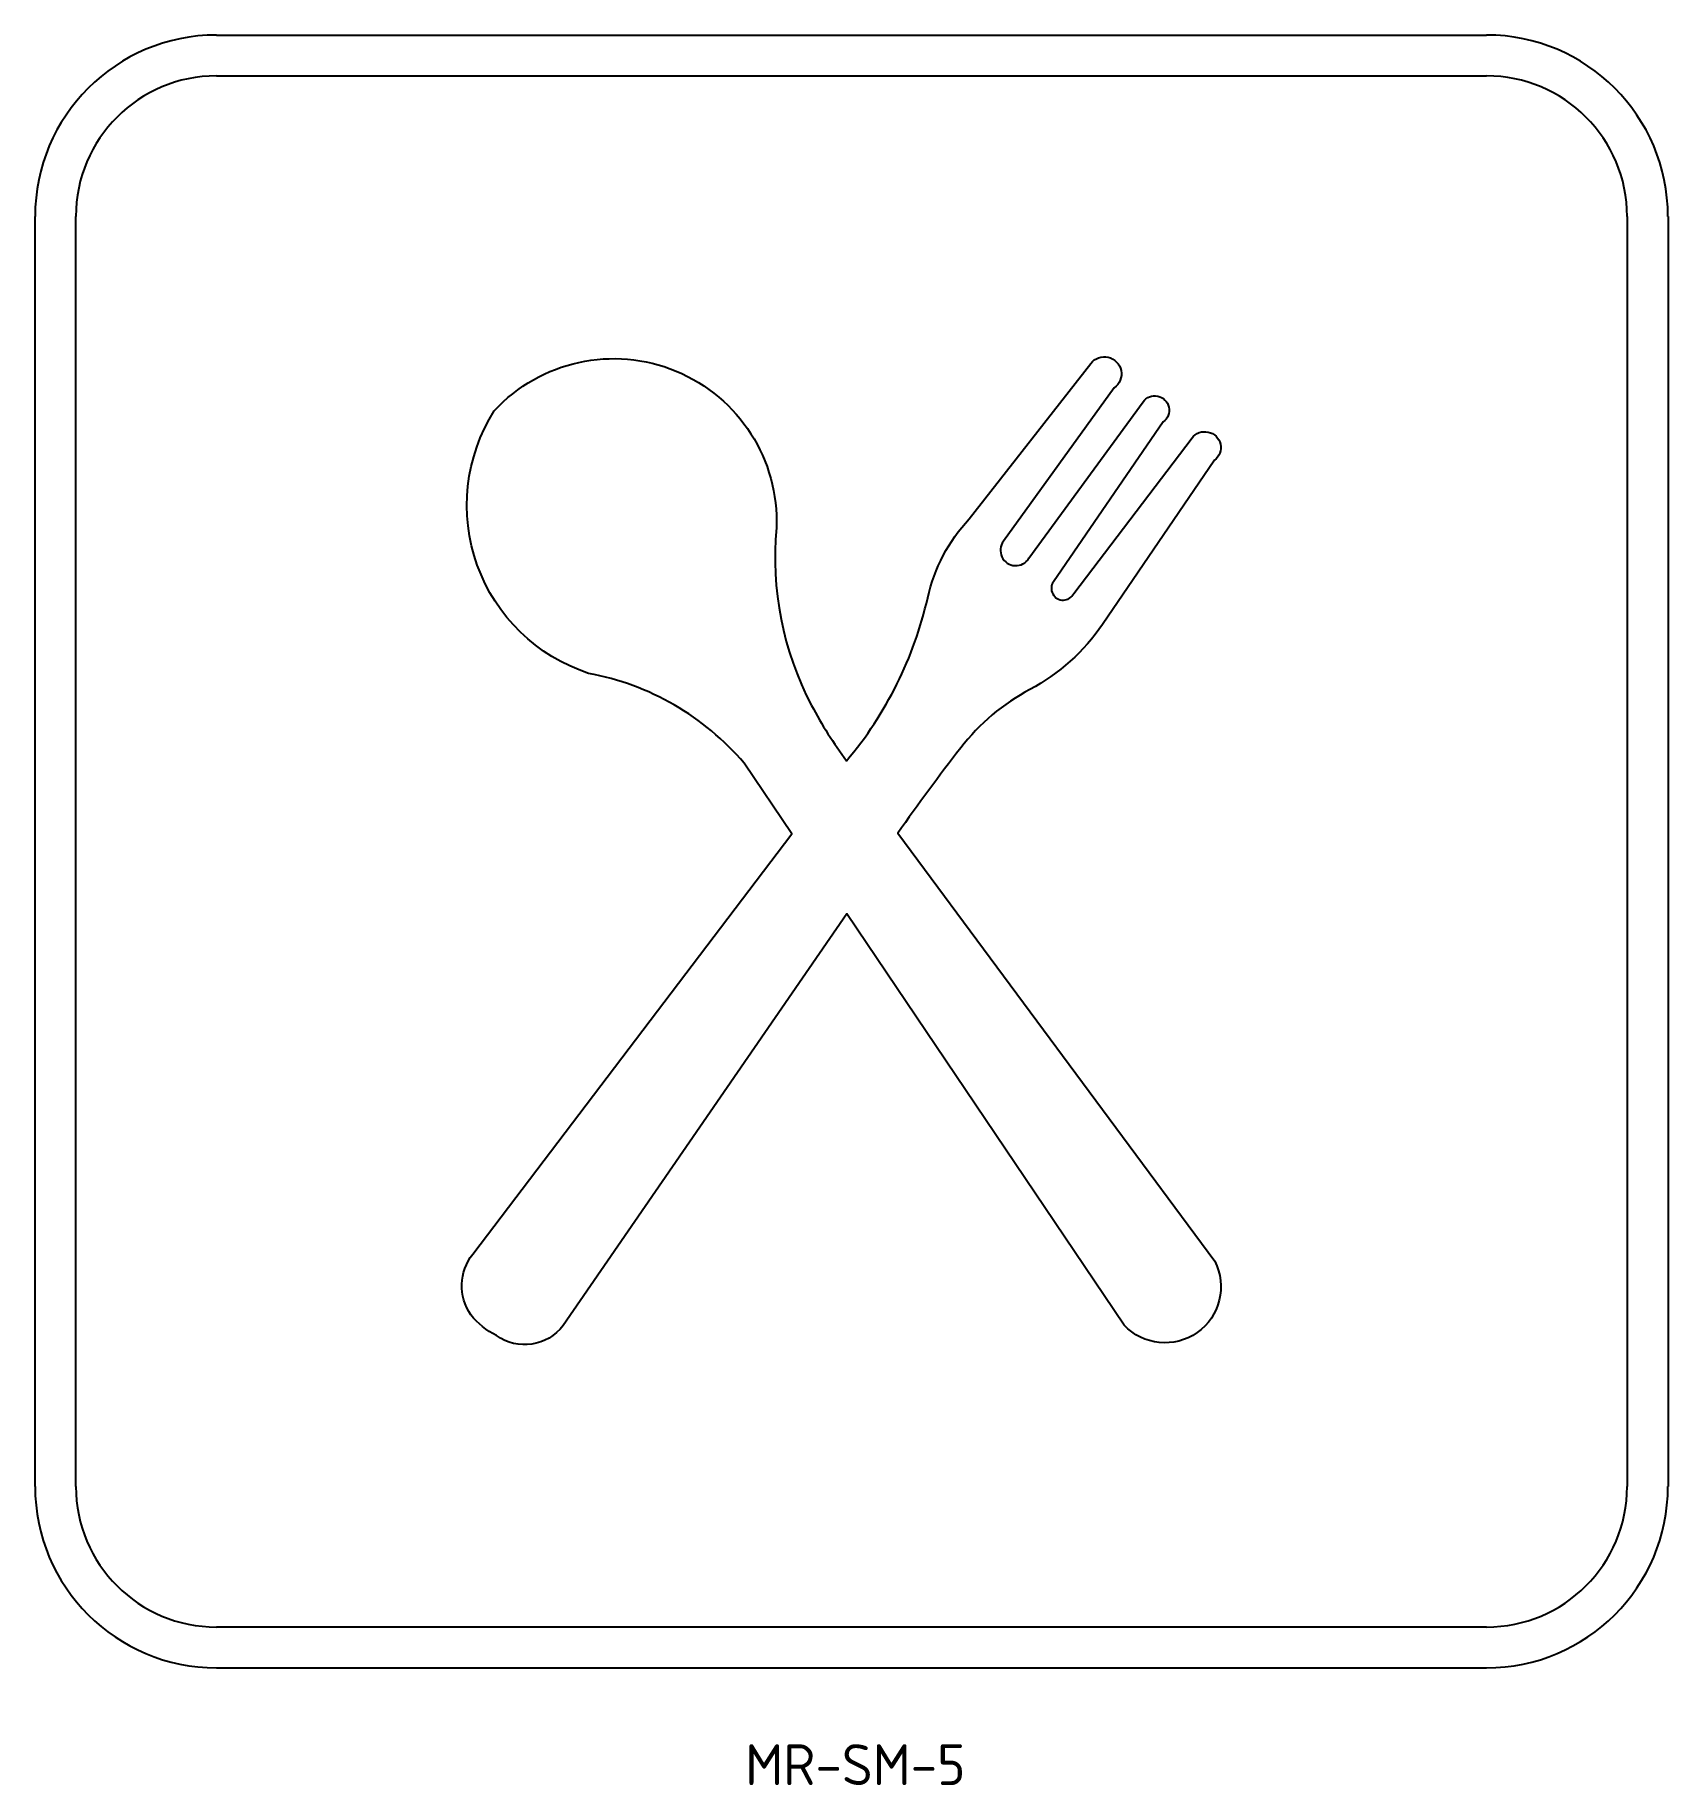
# Model space of a CAD drawing. Extents: x 191 to 311, y 147 to 276.
import ezdxf
from ezdxf.enums import TextEntityAlignment as Align

# ---------------------------------------------------------------- set-up
doc = ezdxf.new("R2010")
doc.units = 0
doc.layers.get('0').update_dxf_attribs({"linetype": 'CONTINUOUS'})
for name, color, linetype in [('L25', 1, 'CONTINUOUS'), ('L35', 3, 'CONTINUOUS'), ('T25', 1, 'CONTINUOUS')]:
    doc.layers.add(name, color=color, linetype=linetype)
doc.styles.add('ISO', font='iso3098b.shx')

# ---------------------------------------------------------------- blocks, each defined once
blk = doc.blocks.new('S5-470')
at = {"layer": 'L25'}
blk.add_lwpolyline([(2.806, 5.335), (11.042, 16.178), (9.809, 18.001, 0.17244), (5.797, 20.32, -0.488722), (3.362, 27.094, -0.69705), (10.64, 24.073, 0.144922), (11.546, 19.495, 0.040423), (12.453, 18.066, 0.120373), (14.544, 22.271, -0.132572), (15.616, 24.305), (18.752, 28.319, -1.155507), (19.357, 27.686), (16.497, 23.728, 1.038836), (17.157, 23.288), (20.1, 27.329, -1.169052), (20.622, 26.807), (17.789, 22.684, 1.080679), (18.312, 22.381), (21.365, 26.394, -1.144679), (21.943, 25.817), (19.055, 21.584, -0.121193), (17.184, 19.907, 0.106541), (15.396, 18.396, 0.010408), (13.773, 16.197), (21.95, 5.153, -0.870162), (19.612, 3.504), (12.461, 14.114), (5.14, 3.492, -0.405411), (3.416, 3.233, -0.098799), (2.76, 3.767, -0.326545), (2.806, 5.335, 0.519734)], format="xyb", dxfattribs=at)

msp = doc.modelspace()

# ---------------------------------------------------------------- linework, layer by layer
at = {"layer": 'L35', "linetype": 'Continuous'}
for p, q in [((204.14, 275.96), (297.47, 275.96)), ((204.14, 272.96), (297.47, 272.96)), ((190.81, 169.3), (190.81, 262.63)), ((193.81, 169.3), (193.81, 262.63)), ((307.81, 262.63), (307.81, 169.3)), ((310.81, 262.63), (310.81, 169.3)), ((297.47, 158.96), (204.14, 158.96)), ((297.47, 155.96), (204.14, 155.96))]:
    msp.add_line(p, q, dxfattribs=at)
for centre, radius, start, end in [((204.14, 262.63), 13.33, 90, 180), ((297.47, 262.63), 13.33, 0, 90), ((204.14, 262.63), 10.33, 90, 180), ((297.47, 262.63), 10.33, 0, 90), ((204.14, 169.3), 13.33, 180, 270), ((204.14, 169.3), 10.33, 180, 270), ((297.47, 169.3), 13.33, 270, 0), ((297.47, 169.3), 10.33, 270, 0)]:
    msp.add_arc(centre, radius, start, end, dxfattribs=at)

# ---------------------------------------------------------------- block references
at = {"linetype": 'Continuous', "xscale": 2.848101265822785, "yscale": 2.848101265822785, "zscale": 2.848101265822785}
msp.add_blockref('S5-470', (214.98, 171.18), dxfattribs=at)

# ---------------------------------------------------------------- texts
at = {"layer": 'T25', "color": 3, "style": 'ISO'}
msp.add_text('MR-SM-5', height=3, dxfattribs=at).set_placement((251.09, 147.36), align=Align.CENTER)

doc.saveas('drawing.dxf')
